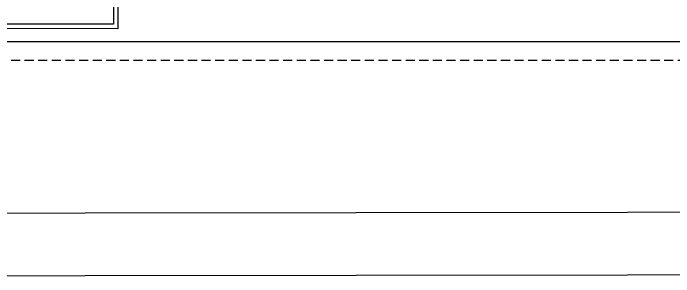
# Model space of a CAD drawing. Header units: metres. Extents: x -154 to 570, y -18 to 184.
# Drawn here: x -77.02 to -40.61, y -17.96 to -3.44 of the extents above; entities that cross this region are included whole.
import ezdxf

# ---------------------------------------------------------------- set-up
doc = ezdxf.new("R2010")
doc.units = ezdxf.units.M
doc.linetypes.add('terreno + circ vert$0$DASHEDX2', pattern=[1.5, 1, -0.5])
for name, color, linetype in [('ARQ-ALV ACAB', 4, 'Continuous'), ('ARQ-DIM - EMBASAM', 2, 'Continuous'), ('terreno + circ vert$0$ARQ-AUX1', 1, 'Continuous'), ('terreno + circ vert$0$ARQ-AUX2', 2, 'Continuous'), ('terreno + circ vert$0$ARQ-PRJ', 7, 'terreno + circ vert$0$DASHEDX2')]:
    doc.layers.add(name, color=color, linetype=linetype)

# ---------------------------------------------------------------- blocks, each defined once
blk = doc.blocks.new('ARQ-PERG RED')
at = {"layer": 'ARQ-ALV ACAB', "color": 251}
for points in [[(14.369, -7.872), (14.369, -9.142), (2.256, -9.141), (-1.768, 0.503), (8.813, 4.919), (9.267, 3.83)], [(14.129, -7.872), (14.129, -8.902), (2.416, -8.901), (-1.454, 0.374), (8.684, 4.605), (9.046, 3.738)]]:
    blk.add_lwpolyline(points, dxfattribs=at)
blk = doc.blocks.new('terreno + circ vert')
at = {"layer": 'terreno + circ vert$0$ARQ-AUX1'}
for points in [[(-132.856, -14.509), (76.373, -14.263)], [(-132.851, -17.959), (76.378, -17.713)]]:
    blk.add_lwpolyline(points, dxfattribs=at)
at = {"layer": 'terreno + circ vert$0$ARQ-AUX2'}
blk.add_lwpolyline([(50.653, 15.642), (50.954, 7.439), (50.973, 6.35), (49.746, 5.079), (48.496, 5.056), (48.584, 0.055), (49.834, 0.077), (51.106, -1.15), (51.137, -2.868, -0.419088), (46.642, -7.448), (41.757, -7.453), (40.542, -6.24), (40.542, -5.025), (-9.458, -5.025), (-9.458, -6.399), (-12.819, -4.225), (-35.314, -4.225), (-38.72, -6.393), (-38.72, -5.025), (-98.72, -5.025)], format="xyb", dxfattribs=at)
at = {"layer": 'terreno + circ vert$0$ARQ-PRJ', "color": 1, "ltscale": 0.5}
blk.add_lwpolyline([(48.042, 1.391), (48.106, 7.061), (42.945, 9.481), (35.555, 12.947), (27.506, 16.893), (22.101, 19.54), (15.002, 23.015), (8.325, 26.282), (0.49, 30.091), (-5.893, 33.236), (-12.276, 36.381), (-18.916, 39.668), (-31.6, 31.223), (-104.383, 0.849), (-104.14, -6.025), (40.542, -6.025, 0.41093)], format="xyb", close=True, dxfattribs=at)

msp = doc.modelspace()

# ---------------------------------------------------------------- block references
msp.add_blockref('ARQ-PERG RED', (-85.6165, 4.846, 0))
at = {"layer": 'ARQ-DIM - EMBASAM'}
msp.add_blockref('terreno + circ vert', (0, 0), dxfattribs=at)

doc.saveas('drawing.dxf')
